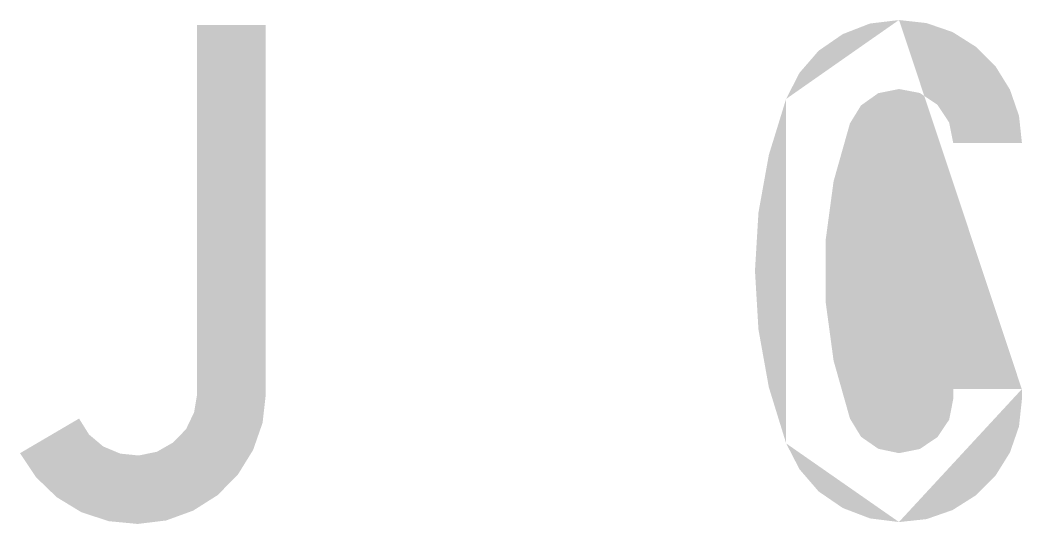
# Model space of a CAD drawing. Extents: x 116 to 983, y -1392 to 257.
# Drawn here: x 595.5 to 707.5, y -1.5 to 54.8 of the extents above; entities that cross this region are included whole.
import ezdxf

# ---------------------------------------------------------------- set-up
doc = ezdxf.new("R2010")
doc.units = 0
doc.header["$LTSCALE"] = 12
doc.header["$MEASUREMENT"] = 0
doc.layers.add('GREEN', color=84, linetype='CONTINUOUS')

msp = doc.modelspace()

# ---------------------------------------------------------------- hatches: boundary and pattern name
at = {"layer": 'GREEN'}
h = msp.add_hatch(color=256, dxfattribs=at)
h.paths.add_polyline_path([(615.31, 13), (615.28, 13)], flags=16)
edge = h.paths.add_edge_path()
edge.add_line((615.31, 54.24), (615.31, 13))
edge.add_line((614.97, 10.96), (615.31, 13))
edge.add_line((614.97, 10.96), (614.07, 9.08))
edge.add_line((614.07, 9.08), (612.62, 7.59))
edge.add_line((612.62, 7.59), (610.82, 6.56))
edge.add_line((610.82, 6.56), (608.78, 6.14))
edge.add_line((608.78, 6.14), (606.72, 6.35))
edge.add_line((606.72, 6.35), (604.81, 7.15))
edge.add_line((604.81, 7.15), (603.22, 8.49))
edge.add_line((603.22, 8.49), (602.11, 10.27))
edge.add_line((602.11, 10.27), (595.51, 6.4))
edge.add_line((595.51, 6.4), (597.29, 3.72))
edge.add_line((597.29, 3.72), (599.61, 1.48))
edge.add_line((599.61, 1.48), (602.37, -0.2))
edge.add_line((602.37, -0.2), (605.43, -1.2))
edge.add_line((605.43, -1.2), (608.66, -1.51))
edge.add_line((608.66, -1.51), (611.85, -1.12))
edge.add_line((611.85, -1.12), (614.87, -0.02))
edge.add_line((614.87, -0.02), (617.6, 1.71))
edge.add_line((617.6, 1.71), (619.87, 4.01))
edge.add_line((619.87, 4.01), (621.57, 6.76))
edge.add_line((621.57, 6.76), (622.63, 9.8))
edge.add_line((622.63, 9.8), (622.99, 13))
edge.add_line((622.99, 13), (622.99, 54.24))
edge.add_line((622.99, 54.24), (615.31, 54.24))
edge = h.paths.add_edge_path(flags=16)
edge.add_line((622.99, 13), (622.96, 13))
edge.add_line((622.99, 13), (622.96, 13))
edge = h.paths.add_edge_path(flags=16)
edge.add_line((602.11, 10.27), (602.08, 10.27))
h = msp.add_hatch(color=256, dxfattribs=at)
h.paths.add_polyline_path([(707.53, 12.46), (707.51, 12.46)], flags=16)
edge = h.paths.add_edge_path()
edge.add_line((699.85, 13.57), (707.53, 13.57))
edge.add_line((707.53, 13.57), (707.53, 12.46))
edge.add_line((707.2, 9.39), (707.53, 12.46))
edge.add_line((707.2, 9.39), (706.19, 6.48))
edge.add_line((706.19, 6.48), (704.57, 3.88))
edge.add_line((704.57, 3.88), (702.38, 1.69))
edge.add_line((702.38, 1.69), (699.77, 0.04))
edge.add_line((699.77, 0.04), (696.86, -0.97))
edge.add_line((696.86, -0.97), (693.79, -1.3))
edge.add_line((693.79, -1.3), (690.54, -0.89))
edge.add_line((690.54, -0.89), (687.5, 0.27))
edge.add_line((687.5, 0.27), (684.8, 2.12))
edge.add_line((684.8, 2.12), (682.66, 4.6))
edge.add_line((682.66, 4.6), (681.16, 7.51))
edge.add_line((681.16, 7.51), (679.23, 13.77))
edge.add_line((679.23, 13.77), (678.07, 20.22))
edge.add_line((678.07, 20.22), (677.68, 26.77))
edge.add_line((677.68, 26.77), (678.07, 33.29))
edge.add_line((678.07, 33.29), (679.23, 39.73))
edge.add_line((679.23, 39.73), (681.16, 45.99))
edge.add_line((681.16, 45.99), (682.66, 48.91))
edge.add_line((682.66, 48.91), (684.8, 51.38))
edge.add_line((684.8, 51.38), (687.5, 53.24))
edge.add_line((687.5, 53.24), (690.54, 54.42))
edge.add_line((690.54, 54.42), (693.79, 54.81))
edge.add_line((693.79, 54.81), (696.86, 54.47))
edge.add_line((696.86, 54.47), (699.77, 53.47))
edge.add_line((699.77, 53.47), (702.38, 51.82))
edge.add_line((702.38, 51.82), (704.57, 49.65))
edge.add_line((704.57, 49.65), (706.19, 47.03))
edge.add_line((706.19, 47.03), (707.2, 44.11))
edge.add_line((707.2, 44.11), (707.53, 41.05))
edge.add_line((707.53, 41.05), (699.85, 41.05))
edge.add_line((699.85, 41.05), (699.39, 43.36))
edge.add_line((699.39, 43.36), (698.07, 45.35))
edge.add_line((698.07, 45.35), (696.11, 46.66))
edge.add_line((696.11, 46.66), (693.79, 47.1))
edge.add_line((693.79, 47.1), (691.47, 46.64))
edge.add_line((691.47, 46.64), (689.54, 45.27))
edge.add_line((689.54, 45.27), (688.3, 43.26))
edge.add_line((688.3, 43.26), (686.47, 36.79))
edge.add_line((686.47, 36.79), (685.57, 30.12))
edge.add_line((685.57, 30.12), (685.57, 23.39))
edge.add_line((685.57, 23.39), (686.47, 16.74))
edge.add_line((686.47, 16.74), (688.3, 10.27))
edge.add_line((688.3, 10.27), (689.54, 8.23))
edge.add_line((689.54, 8.23), (691.47, 6.89))
edge.add_line((691.47, 6.89), (693.79, 6.4))
edge.add_line((693.79, 6.4), (696.11, 6.87))
edge.add_line((696.11, 6.87), (698.07, 8.18))
edge.add_line((698.07, 8.18), (699.39, 10.14))
edge.add_line((699.39, 10.14), (699.85, 12.46))
edge.add_line((699.85, 12.46), (699.85, 13.57))
edge = h.paths.add_edge_path(flags=16)
edge.add_line((707.53, 13.57), (707.51, 13.57))
edge.add_line((693.79, 54.81), (693.77, 54.81))
edge.add_line((681.16, 45.99), (681.14, 45.99))
edge.add_line((681.16, 7.51), (681.14, 7.51))
edge.add_line((693.79, -1.3), (693.77, -1.3))

doc.saveas('drawing.dxf')
